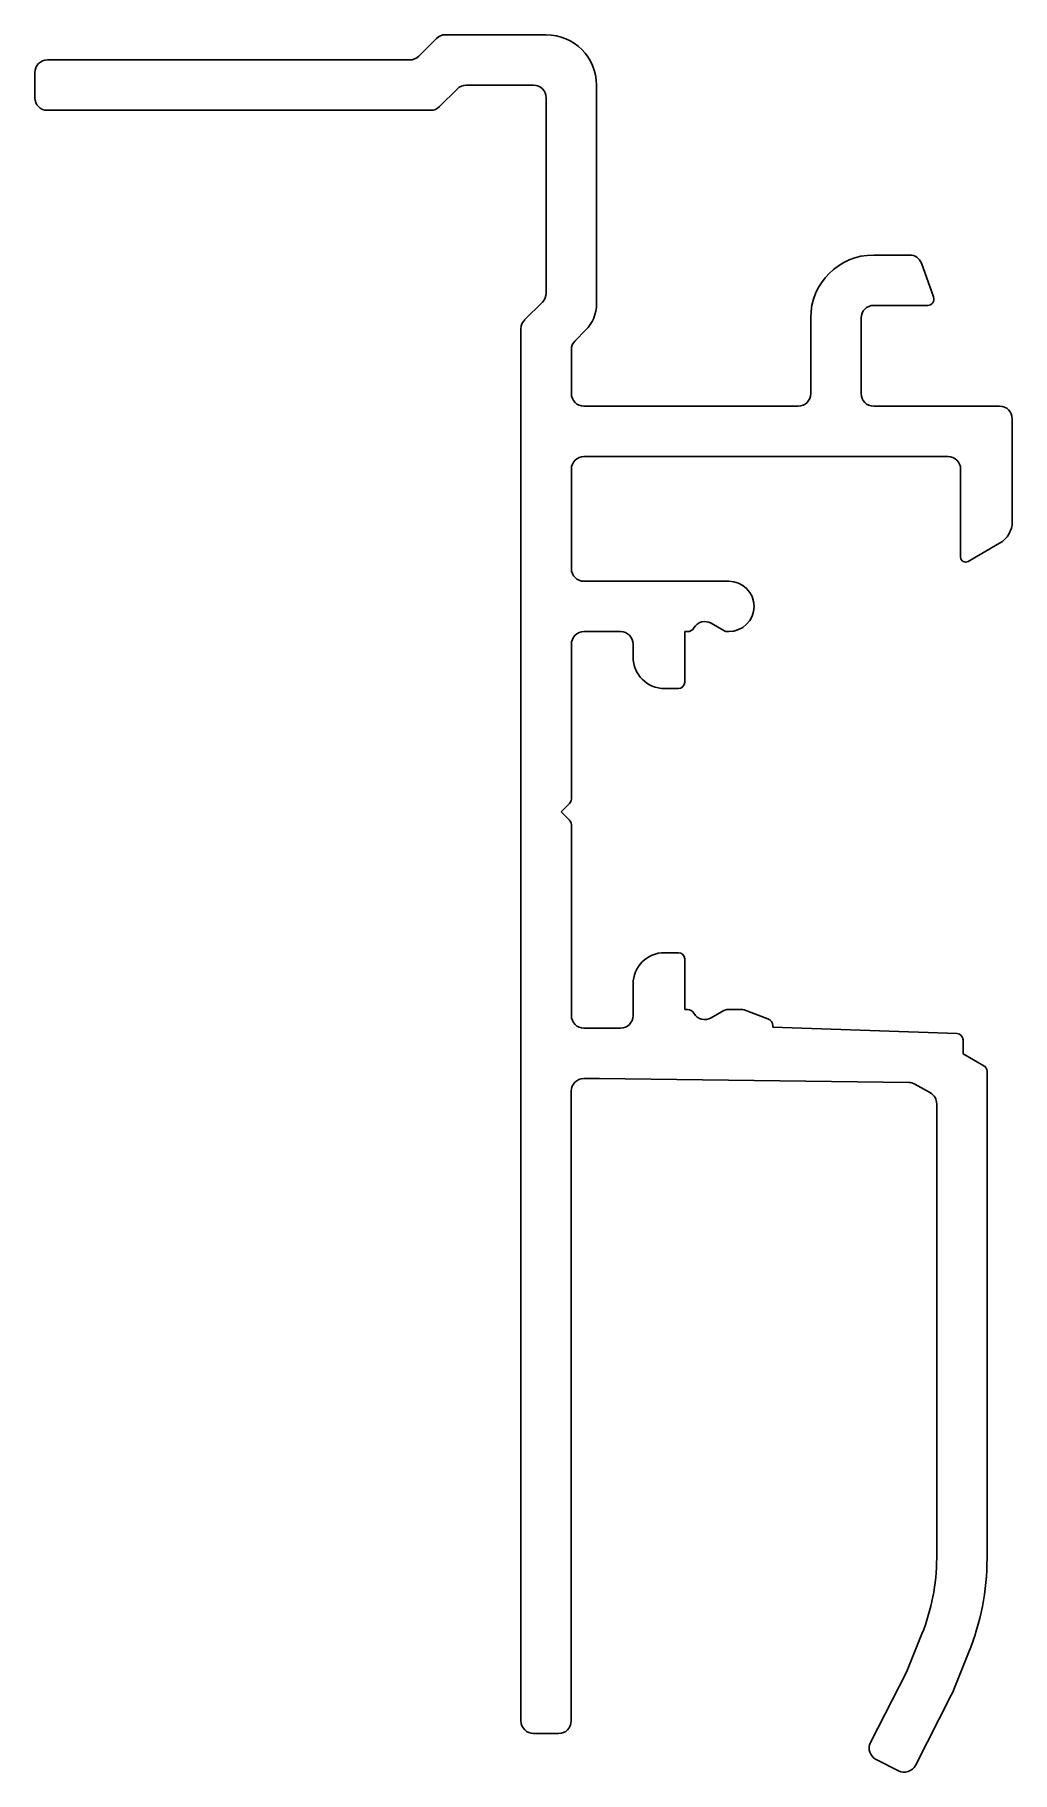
# Model space of a CAD drawing. Extents: x 1783.5 to 1822.3, y 1156.4 to 1225.4.
import ezdxf

# ---------------------------------------------------------------- set-up
doc = ezdxf.new("R2010")
doc.units = 0
doc.layers.get('0').update_dxf_attribs({"linetype": 'CONTINUOUS'})

msp = doc.modelspace()

# ---------------------------------------------------------------- linework, layer by layer
for p, q in [((1799.479, 1225.236), (1798.772, 1224.529)), ((1803.833, 1225.383), (1799.833, 1225.383)), ((1798.419, 1224.383), (1784.033, 1224.383)), ((1783.533, 1223.883), (1783.533, 1222.883)), ((1799.601, 1222.529), (1800.308, 1223.236)), ((1800.661, 1223.383), (1803.333, 1223.383)), ((1803.833, 1222.883), (1803.833, 1215.126)), ((1805.833, 1214.711), (1805.833, 1223.383)), ((1784.033, 1222.383), (1799.247, 1222.383)), ((1818.255, 1216.64), (1816.833, 1216.64)), ((1819.211, 1214.976), (1818.725, 1216.311)), ((1803.686, 1214.772), (1802.979, 1214.065)), ((1816.833, 1214.64), (1818.976, 1214.64)), ((1814.333, 1214.14), (1814.333, 1211.14)), ((1816.333, 1211.14), (1816.333, 1214.14)), ((1802.833, 1213.711), (1802.833, 1158.451)), ((1804.979, 1213.236), (1805.394, 1213.651)), ((1804.833, 1211.14), (1804.833, 1212.883)), ((1813.833, 1210.64), (1805.333, 1210.64)), ((1821.833, 1210.64), (1816.833, 1210.64)), ((1822.333, 1206.063), (1822.333, 1210.14)), ((1805.333, 1208.64), (1819.783, 1208.64)), ((1804.833, 1204.19), (1804.833, 1208.14)), ((1820.283, 1208.14), (1820.283, 1204.648)), ((1820.583, 1204.475), (1821.833, 1205.197)), ((1811.083, 1203.69), (1805.333, 1203.69)), ((1805.333, 1201.69), (1806.783, 1201.69)), ((1809.333, 1199.683), (1809.333, 1201.69)), ((1809.333, 1201.69), (1809.44, 1201.69)), ((1810.383, 1202.023), (1810.89, 1201.73)), ((1811.04, 1201.69), (1811.083, 1201.69)), ((1804.833, 1195.041), (1804.833, 1201.19)), ((1807.283, 1201.19), (1807.283, 1200.683)), ((1808.533, 1199.433), (1809.083, 1199.433)), ((1804.433, 1194.537), (1804.76, 1194.864)), ((1804.76, 1194.21), (1804.433, 1194.537)), ((1804.833, 1186.451), (1804.833, 1194.034)), ((1809.083, 1188.947), (1808.533, 1188.947)), ((1809.333, 1186.69), (1809.333, 1188.697)), ((1807.283, 1187.697), (1807.283, 1186.451)), ((1809.44, 1186.69), (1809.333, 1186.69)), ((1810.89, 1186.65), (1810.383, 1186.357)), ((1811.584, 1186.69), (1811.04, 1186.69)), ((1812.636, 1186.327), (1811.687, 1186.672)), ((1806.783, 1185.951), (1805.333, 1185.951)), ((1812.833, 1185.99), (1812.833, 1186.045)), ((1820.14, 1185.735), (1812.833, 1185.99)), ((1820.381, 1184.937), (1820.381, 1185.485)), ((1821.208, 1184.46), (1820.381, 1184.937)), ((1821.333, 1164.908), (1821.333, 1184.243)), ((1805.328, 1183.951), (1805.954, 1183.951)), ((1805.954, 1183.951), (1818.228, 1183.797)), ((1818.471, 1183.731), (1819.084, 1183.377)), ((1804.828, 1158.451), (1804.828, 1183.451)), ((1819.334, 1182.944), (1819.334, 1164.908)), ((1818.747, 1161.904), (1818.133, 1160.389)), ((1819.987, 1159.638), (1820.601, 1161.153)), ((1818.133, 1160.389), (1816.707, 1157.597)), ((1818.489, 1156.688), (1819.914, 1159.479)), ((1803.333, 1157.951), (1804.328, 1157.951)), ((1816.926, 1156.924), (1817.816, 1156.47))]:
    msp.add_line(p, q)
for centre, radius, start, end in [((1799.833, 1224.883), 0.5, 90, 135), ((1803.833, 1223.383), 2, 0, 90), ((1784.033, 1223.883), 0.5, 90, 180.00174), ((1798.419, 1224.883), 0.5, 270, 315), ((1784.033, 1222.883), 0.5, 180.00174, 269.99998), ((1800.661, 1222.883), 0.5, 90, 135), ((1803.333, 1222.883), 0.5, 0, 90), ((1799.247, 1222.883), 0.5, 270, 315), ((1816.833, 1214.14), 2.5, 90, 180), ((1818.255, 1216.14), 0.5, 20, 90), ((1803.333, 1215.126), 0.5, 315, 0), ((1804.333, 1214.711), 1.5, 315, 0), ((1816.833, 1214.14), 0.5, 90, 180), ((1818.976, 1214.89), 0.25, 270, 20), ((1803.333, 1213.711), 0.5, 135, 180), ((1805.333, 1212.883), 0.5, 135, 180), ((1805.333, 1211.14), 0.5, 180, 270), ((1813.833, 1211.14), 0.5, 270, 0), ((1816.833, 1211.14), 0.5, 180, 270), ((1821.833, 1210.14), 0.5, 0, 90), ((1805.333, 1208.14), 0.5, 90, 180), ((1819.783, 1208.14), 0.5, 0, 90), ((1821.333, 1206.063), 1, 300, 0), ((1805.333, 1204.19), 0.5, 180, 270), ((1820.483, 1204.648), 0.2, 180, 300), ((1811.083, 1202.69), 1, 270, 90), ((1805.333, 1201.19), 0.5, 90, 180), ((1806.783, 1201.19), 0.5, 0, 90), ((1809.44, 1201.99), 0.3, 270, 330), ((1810.133, 1201.59), 0.5, 60, 150), ((1811.04, 1201.99), 0.3, 240, 270), ((1808.533, 1200.683), 1.25, 180, 270), ((1809.083, 1199.683), 0.25, 270, 0), ((1804.583, 1195.041), 0.25, 315, 0), ((1804.583, 1194.034), 0.25, 0, 45), ((1808.533, 1187.697), 1.25, 90, 180), ((1809.083, 1188.697), 0.25, 0, 90), ((1805.333, 1186.451), 0.5, 180, 270), ((1806.783, 1186.451), 0.5, 270, 0), ((1809.44, 1186.39), 0.3, 30, 90), ((1810.133, 1186.79), 0.5, 210, 300), ((1811.04, 1186.39), 0.3, 90, 120), ((1811.584, 1186.39), 0.3, 70, 90), ((1812.533, 1186.045), 0.3, 0, 70), ((1820.131, 1185.485), 0.25, 0, 88), ((1821.083, 1184.243), 0.25, 0, 60), ((1805.328, 1183.451), 0.5, 90, 180), ((1818.221, 1183.298), 0.5, 60, 89.28193), ((1818.834, 1182.944), 0.5, 0, 60), ((1811.301, 1164.918), 8.033, 337.96422, 359.93243), ((1811.333, 1164.908), 10, 337.94141, 0), ((1818.133, 1160.389), 2, 332.94141, 337.94141), ((1803.333, 1158.451), 0.5, 180, 270), ((1804.328, 1158.451), 0.5, 270, 0), ((1817.156, 1157.371), 0.502, 153.17946, 242.84281), ((1818.043, 1156.915), 0.5, 242.94141, 332.94141)]:
    msp.add_arc(centre, radius, start, end)

doc.saveas('drawing.dxf')
